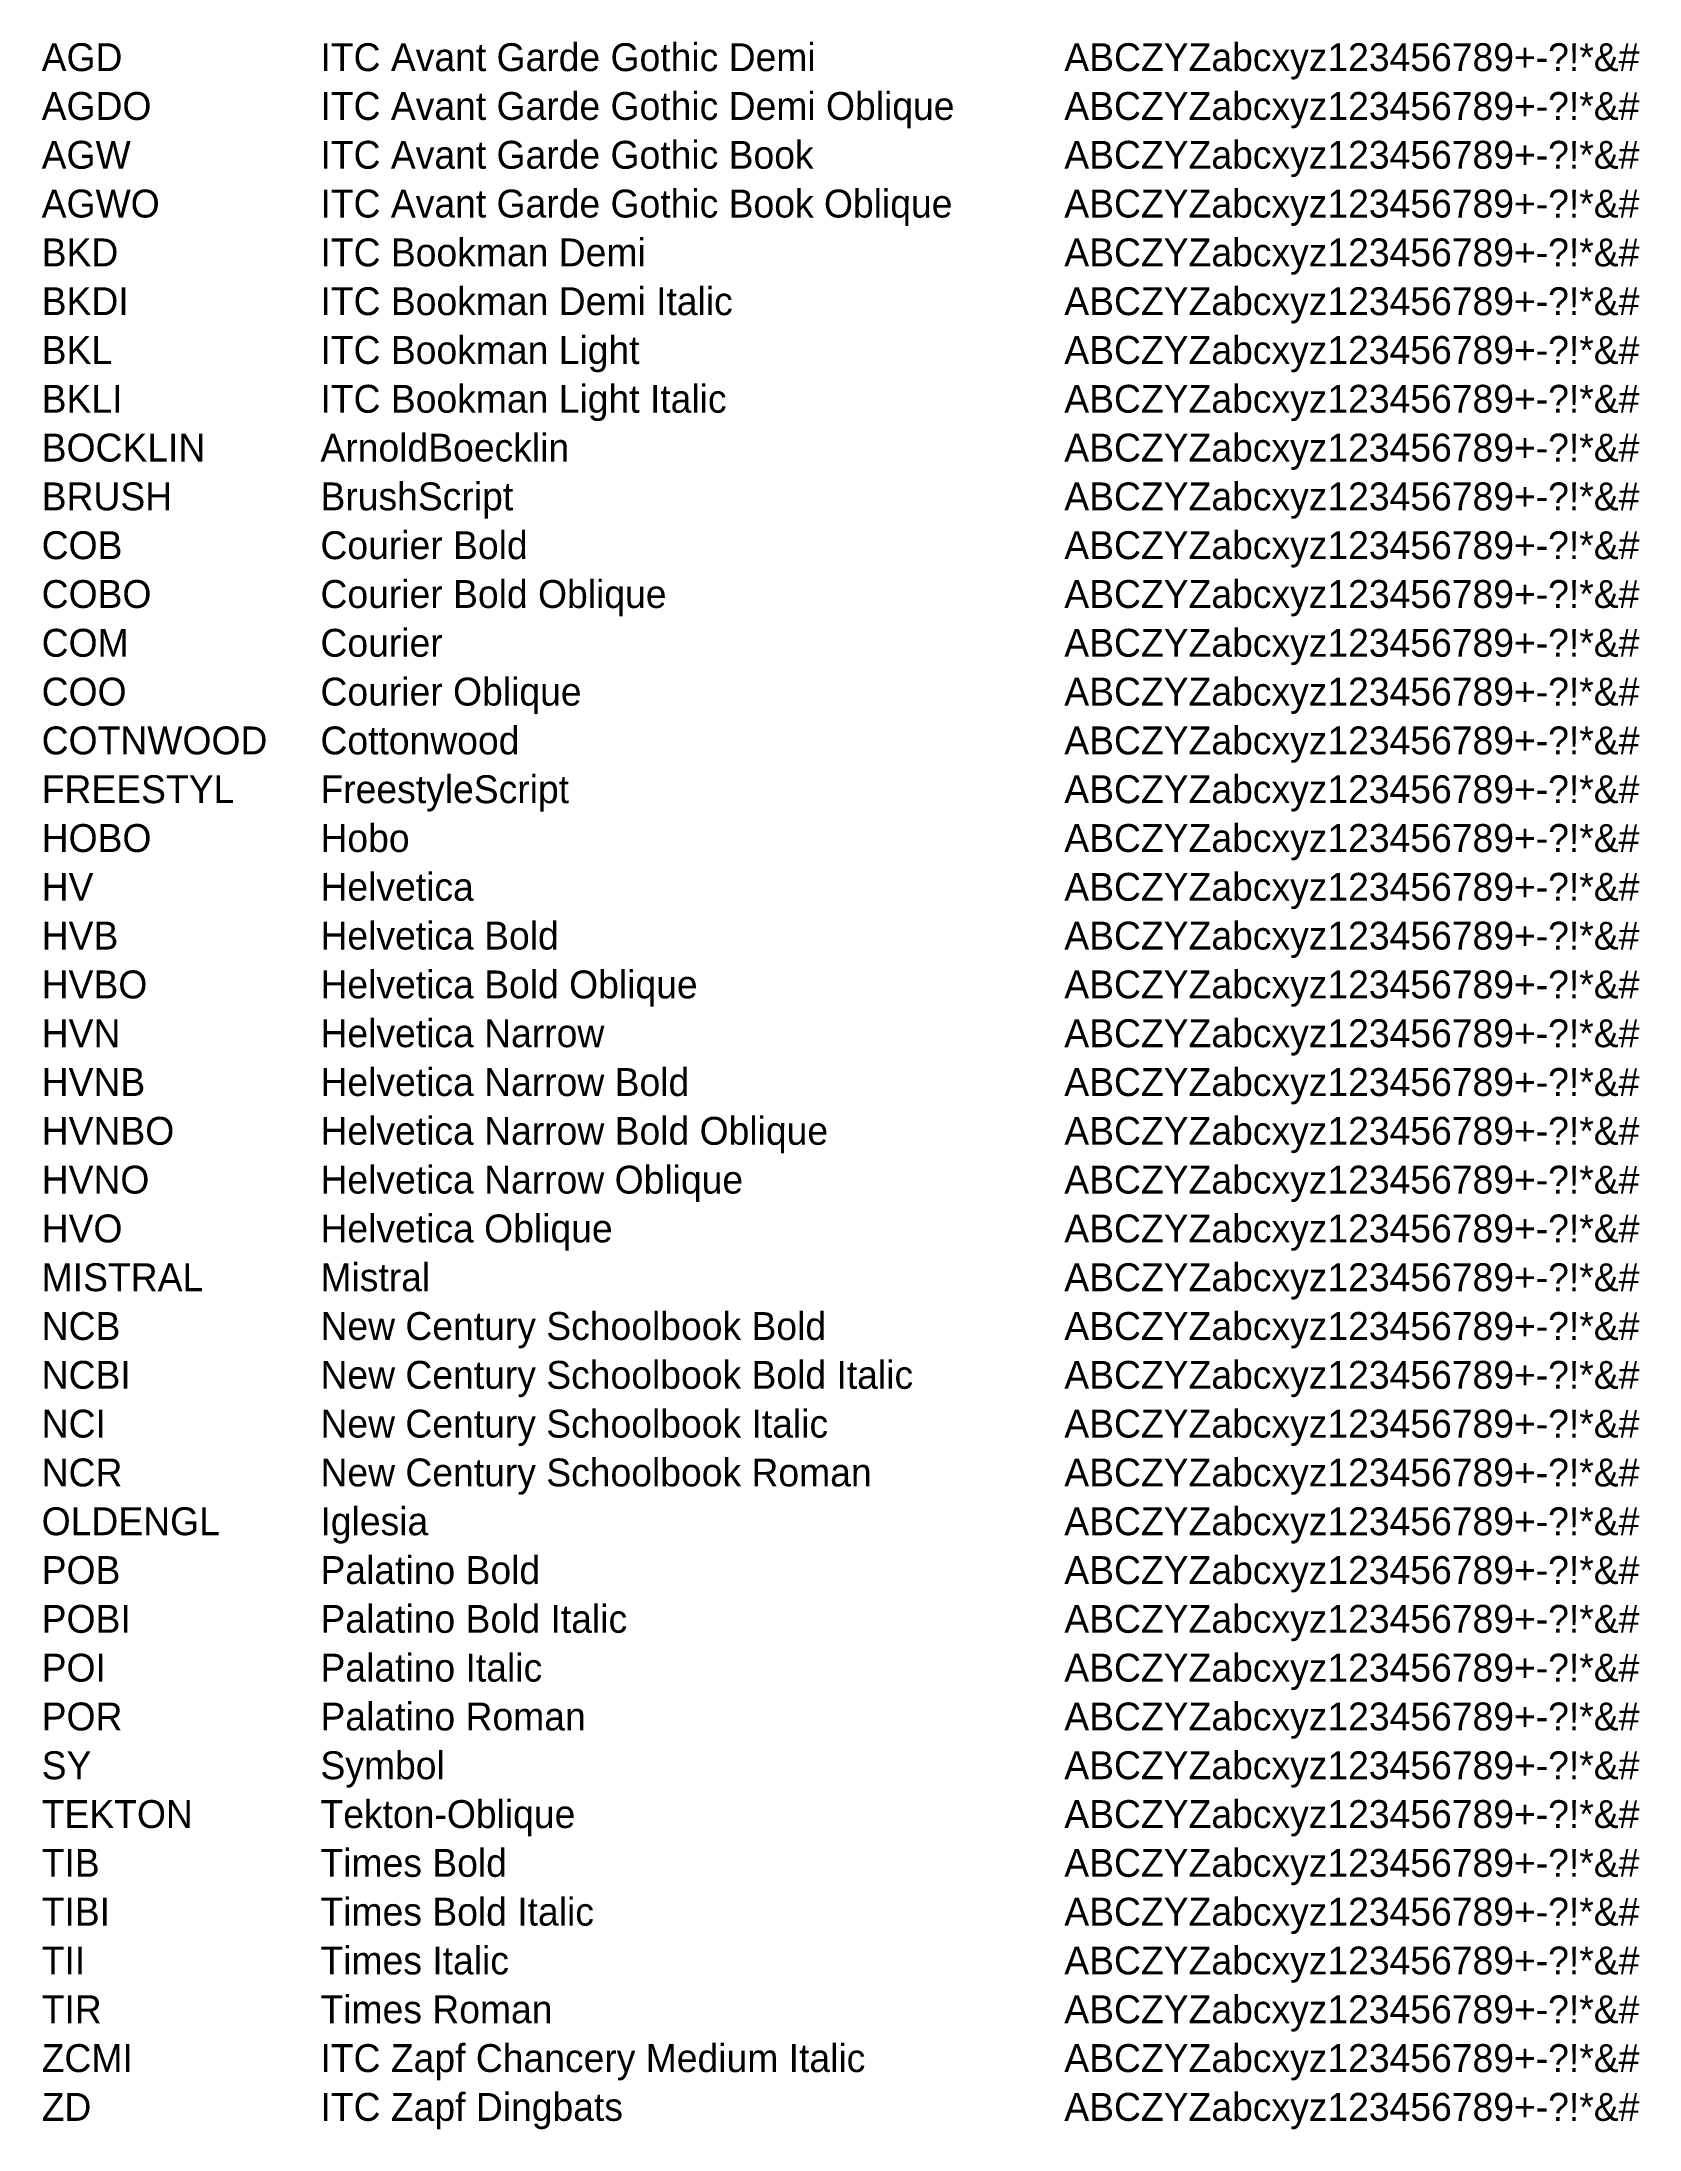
# Model space of a CAD drawing. Extents: x 0.5 to 12, y -6.1 to 8.9.
import ezdxf

# ---------------------------------------------------------------- set-up
doc = ezdxf.new("R2010")
doc.units = 0
doc.layers.get('0').update_dxf_attribs({"linetype": 'CONTINUOUS'})
doc.styles.get("Standard").update_dxf_attribs({"font": 'tekton'})

msp = doc.modelspace()

# ---------------------------------------------------------------- texts
at = {"color": 0}
for s, p in [('AGD', (0.5, 8.65)), ('ITC Avant Garde Gothic Demi', (2.5, 8.65)), ('ABCZYZabcxyz123456789+-?!*&#', (7.836, 8.65)), ('AGDO', (0.5, 8.3)), ('ITC Avant Garde Gothic Demi Oblique', (2.5, 8.3)), ('ABCZYZabcxyz123456789+-?!*&#', (7.836, 8.3)), ('AGW', (0.5, 7.95)), ('ITC Avant Garde Gothic Book', (2.5, 7.95)), ('ABCZYZabcxyz123456789+-?!*&#', (7.836, 7.95)), ('AGWO', (0.5, 7.6)), ('ITC Avant Garde Gothic Book Oblique', (2.5, 7.6)), ('ABCZYZabcxyz123456789+-?!*&#', (7.836, 7.6)), ('BKD', (0.5, 7.25)), ('ITC Bookman Demi', (2.5, 7.25)), ('ABCZYZabcxyz123456789+-?!*&#', (7.836, 7.25)), ('BKDI', (0.5, 6.9)), ('ITC Bookman Demi Italic', (2.5, 6.9)), ('ABCZYZabcxyz123456789+-?!*&#', (7.836, 6.9)), ('BKL', (0.5, 6.55)), ('ITC Bookman Light', (2.5, 6.55)), ('ABCZYZabcxyz123456789+-?!*&#', (7.836, 6.55)), ('BKLI', (0.5, 6.2)), ('ITC Bookman Light Italic', (2.5, 6.2)), ('ABCZYZabcxyz123456789+-?!*&#', (7.836, 6.2)), ('BOCKLIN', (0.5, 5.85)), ('ArnoldBoecklin', (2.5, 5.85)), ('ABCZYZabcxyz123456789+-?!*&#', (7.836, 5.85)), ('BRUSH', (0.5, 5.5)), ('BrushScript', (2.5, 5.5)), ('ABCZYZabcxyz123456789+-?!*&#', (7.836, 5.5)), ('COB', (0.5, 5.15)), ('Courier Bold', (2.5, 5.15)), ('ABCZYZabcxyz123456789+-?!*&#', (7.836, 5.15)), ('COBO', (0.5, 4.8)), ('Courier Bold Oblique', (2.5, 4.8)), ('ABCZYZabcxyz123456789+-?!*&#', (7.836, 4.8)), ('COM', (0.5, 4.45)), ('Courier', (2.5, 4.45)), ('ABCZYZabcxyz123456789+-?!*&#', (7.836, 4.45)), ('COO', (0.5, 4.1)), ('Courier Oblique', (2.5, 4.1)), ('ABCZYZabcxyz123456789+-?!*&#', (7.836, 4.1)), ('COTNWOOD', (0.5, 3.75)), ('Cottonwood', (2.5, 3.75)), ('ABCZYZabcxyz123456789+-?!*&#', (7.836, 3.75)), ('FREESTYL', (0.5, 3.4)), ('FreestyleScript', (2.5, 3.4)), ('ABCZYZabcxyz123456789+-?!*&#', (7.836, 3.4)), ('HOBO', (0.5, 3.05)), ('Hobo', (2.5, 3.05)), ('ABCZYZabcxyz123456789+-?!*&#', (7.836, 3.05)), ('HV', (0.5, 2.7)), ('Helvetica', (2.5, 2.7)), ('ABCZYZabcxyz123456789+-?!*&#', (7.836, 2.7)), ('HVB', (0.5, 2.35)), ('Helvetica Bold', (2.5, 2.35)), ('ABCZYZabcxyz123456789+-?!*&#', (7.836, 2.35)), ('HVBO', (0.5, 2)), ('Helvetica Bold Oblique', (2.5, 2)), ('ABCZYZabcxyz123456789+-?!*&#', (7.836, 2)), ('HVN', (0.5, 1.65)), ('Helvetica Narrow', (2.5, 1.65)), ('ABCZYZabcxyz123456789+-?!*&#', (7.836, 1.65)), ('HVNB', (0.5, 1.3)), ('Helvetica Narrow Bold', (2.5, 1.3)), ('ABCZYZabcxyz123456789+-?!*&#', (7.836, 1.3)), ('HVNBO', (0.5, 0.95)), ('Helvetica Narrow Bold Oblique', (2.5, 0.95)), ('ABCZYZabcxyz123456789+-?!*&#', (7.836, 0.95)), ('HVNO', (0.5, 0.6)), ('Helvetica Narrow Oblique', (2.5, 0.6)), ('ABCZYZabcxyz123456789+-?!*&#', (7.836, 0.6)), ('HVO', (0.5, 0.25)), ('Helvetica Oblique', (2.5, 0.25)), ('ABCZYZabcxyz123456789+-?!*&#', (7.836, 0.25)), ('MISTRAL', (0.5, -0.1)), ('Mistral', (2.5, -0.1)), ('ABCZYZabcxyz123456789+-?!*&#', (7.836, -0.1)), ('NCB', (0.5, -0.45)), ('New Century Schoolbook Bold', (2.5, -0.45)), ('ABCZYZabcxyz123456789+-?!*&#', (7.836, -0.45)), ('NCBI', (0.5, -0.8)), ('New Century Schoolbook Bold Italic', (2.5, -0.8)), ('ABCZYZabcxyz123456789+-?!*&#', (7.836, -0.8)), ('NCI', (0.5, -1.15)), ('New Century Schoolbook Italic', (2.5, -1.15)), ('ABCZYZabcxyz123456789+-?!*&#', (7.836, -1.15)), ('NCR', (0.5, -1.5)), ('New Century Schoolbook Roman', (2.5, -1.5)), ('ABCZYZabcxyz123456789+-?!*&#', (7.836, -1.5)), ('Iglesia', (2.5, -1.85)), ('ABCZYZabcxyz123456789+-?!*&#', (7.836, -1.85)), ('OLDENGL', (0.5, -1.85)), ('POB', (0.5, -2.2)), ('Palatino Bold', (2.5, -2.2)), ('ABCZYZabcxyz123456789+-?!*&#', (7.836, -2.2)), ('POBI', (0.5, -2.55)), ('Palatino Bold Italic', (2.5, -2.55)), ('ABCZYZabcxyz123456789+-?!*&#', (7.836, -2.55)), ('Palatino Italic', (2.5, -2.9)), ('ABCZYZabcxyz123456789+-?!*&#', (7.836, -2.9)), ('POI', (0.5, -2.9)), ('POR', (0.5, -3.25)), ('Palatino Roman', (2.5, -3.25)), ('ABCZYZabcxyz123456789+-?!*&#', (7.836, -3.25)), ('SY', (0.5, -3.6)), ('Symbol', (2.5, -3.6)), ('ABCZYZabcxyz123456789+-?!*&#', (7.836, -3.6)), ('Tekton-Oblique', (2.5, -3.95)), ('ABCZYZabcxyz123456789+-?!*&#', (7.836, -3.95)), ('TEKTON', (0.5, -3.95)), ('TIB', (0.5, -4.3)), ('Times Bold', (2.5, -4.3)), ('ABCZYZabcxyz123456789+-?!*&#', (7.836, -4.3)), ('TIBI', (0.5, -4.65)), ('Times Bold Italic', (2.5, -4.65)), ('ABCZYZabcxyz123456789+-?!*&#', (7.836, -4.65)), ('Times Italic', (2.5, -5)), ('ABCZYZabcxyz123456789+-?!*&#', (7.836, -5)), ('TII', (0.5, -5)), ('TIR', (0.5, -5.35)), ('Times Roman', (2.5, -5.35)), ('ABCZYZabcxyz123456789+-?!*&#', (7.836, -5.35)), ('ZCMI', (0.5, -5.7)), ('ITC Zapf Chancery Medium Italic', (2.5, -5.7)), ('ABCZYZabcxyz123456789+-?!*&#', (7.836, -5.7)), ('ZD', (0.5, -6.05)), ('ITC Zapf Dingbats', (2.5, -6.05)), ('ABCZYZabcxyz123456789+-?!*&#', (7.836, -6.05))]:
    msp.add_text(s, height=0.2, dxfattribs=at).set_placement(p)

doc.saveas('drawing.dxf')
